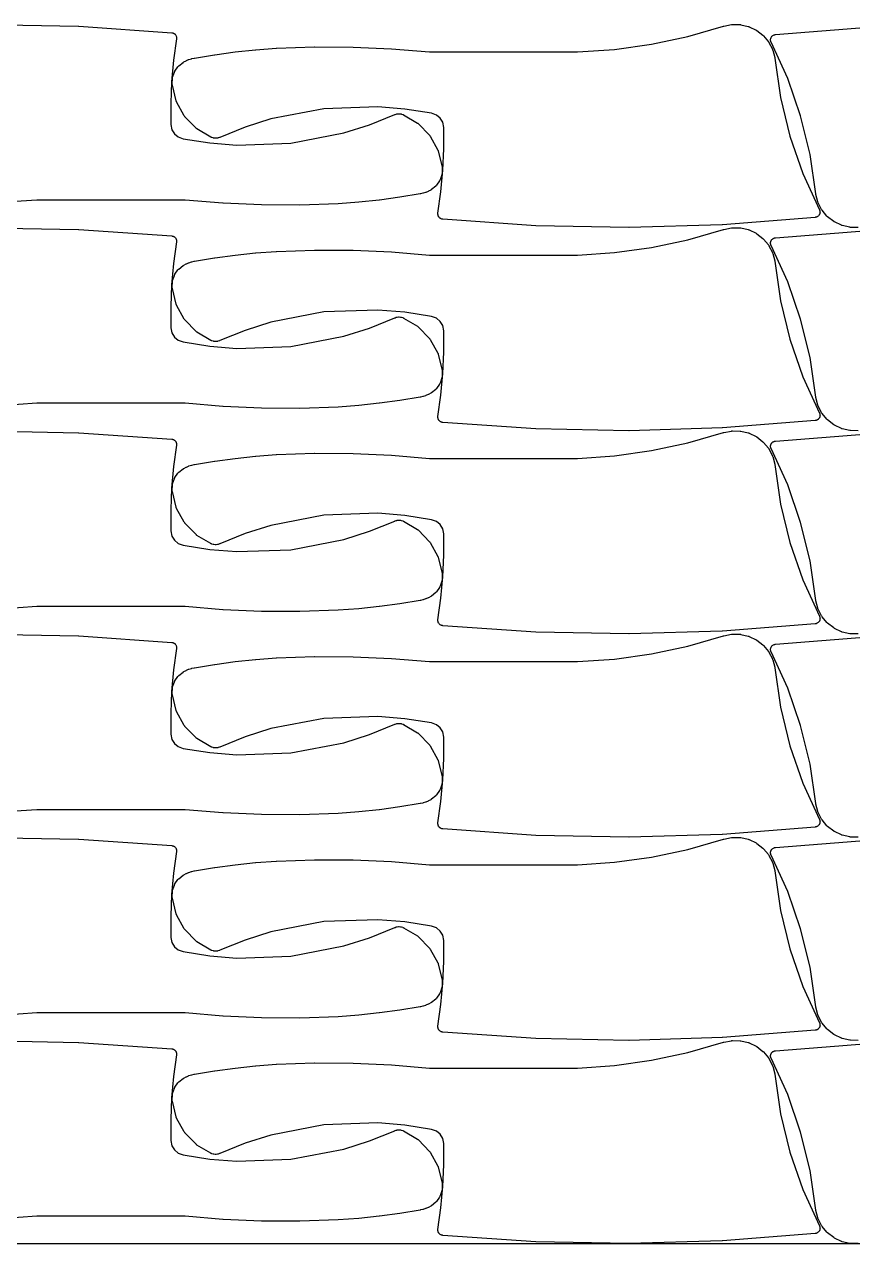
# Model space of a CAD drawing. Header units: metres. Extents: x 0 to 3000, y 0 to 1100.
# Drawn here: x 390 to 781, y 0 to 574 of the extents above; entities that cross this region are included whole.
import ezdxf

# ---------------------------------------------------------------- set-up
doc = ezdxf.new("R2010")
doc.units = ezdxf.units.M

msp = doc.modelspace()

# ---------------------------------------------------------------- linework, layer by layer
at = {"color": 7}
msp.add_lwpolyline([(0, 0), (3000, 0), (3000, 1100), (0, 1100), (0, 0)], close=True, dxfattribs=at)
at = {"color": 1}
for points in [[(372.05, 574.39), (415.88, 573.53), (415.98, 573.53), (459.75, 570.51), (459.78, 570.51), (459.81, 570.51), (459.87, 570.5), (459.94, 570.49), (459.97, 570.48), (460, 570.48), (460.1, 570.46), (460.3, 570.41), (460.49, 570.34), (460.58, 570.3), (460.77, 570.21), (460.94, 570.1), (461.02, 570.04), (461.19, 569.92), (461.33, 569.78), (461.41, 569.7), (461.54, 569.55), (461.66, 569.38), (461.71, 569.29), (461.81, 569.11), (461.89, 568.92), (461.92, 568.83), (461.98, 568.63), (462.02, 568.44), (462.04, 568.33), (462.06, 568.13), (462.06, 567.93), (462.05, 567.82), (462.04, 567.75), (462.04, 567.67), (460.64, 557.55), (459.73, 547.44), (459.28, 537.29), (459.31, 527.28), (459.82, 524.82), (459.82, 524.82), (461, 522.86), (462.78, 521.42), (465.17, 520.58), (477.72, 518.57), (490.4, 517.54), (515.83, 518.45), (540.81, 523.27), (552.94, 527.11), (564.89, 531.95), (564.95, 531.97), (565.01, 531.99), (565.6, 532.19), (565.8, 532.24), (566.01, 532.28), (566.62, 532.35), (566.82, 532.36), (567.03, 532.35), (567.64, 532.29), (567.84, 532.26), (568.04, 532.21), (568.64, 532.03), (568.68, 532.02), (568.71, 532), (568.77, 531.98), (568.82, 531.96), (568.86, 531.94), (568.9, 531.93), (568.95, 531.9), (569, 531.88), (569.03, 531.86), (569.07, 531.84), (575.63, 527.93), (575.78, 527.83), (575.92, 527.72), (576.04, 527.6), (581.26, 522.2), (581.38, 522.07), (581.48, 521.93), (581.57, 521.78), (585.21, 515.22), (585.29, 515.06), (585.36, 514.89), (585.41, 514.73), (587.23, 507.31), (587.24, 507.23), (587.26, 507.15), (587.26, 507.13), (587.27, 507.12), (587.27, 507.04), (587.28, 506.96), (587.28, 506.94), (587.28, 506.92), (587.28, 506.84), (587.29, 506.76), (587.19, 504.17), (587.17, 503.98), (587.14, 503.79), (587.08, 503.61), (586.27, 501.2), (586.2, 501.03), (586.12, 500.86), (586.02, 500.7), (584.56, 498.61), (584.45, 498.46), (584.31, 498.32), (584.17, 498.2), (582.15, 496.58), (582.07, 496.53), (582, 496.48), (581.99, 496.47), (581.99, 496.47), (581.91, 496.42), (581.83, 496.38), (580.79, 495.83), (580.63, 495.75), (579.54, 495.3), (579.38, 495.24), (578.26, 494.88), (578.09, 494.84), (576.94, 494.58), (576.89, 494.57), (576.83, 494.55), (567.29, 492.98), (567.23, 492.97), (557.65, 491.67), (557.6, 491.66), (547.98, 490.65), (547.92, 490.64), (538.28, 489.91), (538.24, 489.91), (538.2, 489.9), (520.18, 489.28), (520.1, 489.28), (502.08, 489.37), (502, 489.37), (483.99, 490.17), (483.91, 490.18), (466.03, 491.68), (396.26, 491.68), (378.78, 490.45)], [(783.28, 478.74), (779.7, 478.78), (779.48, 478.8), (779.27, 478.84), (775.78, 479.65), (775.57, 479.71), (775.37, 479.79), (772.1, 481.35), (771.91, 481.45), (771.73, 481.58), (768.87, 483.81), (768.71, 483.95), (768.56, 484.11), (766.28, 486.87), (766.15, 487.04), (766.04, 487.23), (764.4, 490.41), (764.31, 490.61), (764.24, 490.81), (763.31, 494.32), (763.31, 494.34), (763.31, 494.35), (763.29, 494.43), (763.27, 494.51), (763.27, 494.53), (763.27, 494.55), (760.58, 513.17), (756.17, 531.31), (750.05, 548.96), (742.24, 566.07), (742.21, 566.14), (742.18, 566.21), (742.14, 566.32), (742.07, 566.56), (742.03, 566.8), (742.01, 566.91), (742, 567.16), (742.02, 567.4), (742.03, 567.51), (742.08, 567.75), (742.15, 567.98), (742.2, 568.1), (742.3, 568.32), (742.43, 568.53), (742.5, 568.63), (742.65, 568.81), (742.83, 568.98), (742.92, 569.06), (743.11, 569.21), (743.32, 569.33), (743.42, 569.38), (743.65, 569.48), (743.88, 569.55), (744, 569.58), (744.05, 569.58), (744.09, 569.6), (744.14, 569.6), (744.19, 569.61), (744.24, 569.61), (744.29, 569.62), (788.02, 573.08)], [(372.05, 478.64), (415.88, 477.78), (415.98, 477.78), (459.75, 474.76), (459.78, 474.76), (459.81, 474.76), (459.87, 474.75), (459.94, 474.74), (459.97, 474.73), (460, 474.73), (460.1, 474.71), (460.3, 474.66), (460.49, 474.59), (460.58, 474.55), (460.77, 474.46), (460.94, 474.35), (461.02, 474.3), (461.19, 474.17), (461.33, 474.03), (461.41, 473.96), (461.54, 473.8), (461.66, 473.63), (461.71, 473.54), (461.81, 473.36), (461.89, 473.18), (461.92, 473.08), (461.98, 472.89), (462.02, 472.69), (462.04, 472.59), (462.06, 472.38), (462.06, 472.18), (462.05, 472.08), (462.04, 472), (462.04, 471.92), (460.64, 461.81), (459.73, 451.69), (459.28, 441.55), (459.31, 431.54), (459.82, 429.07), (459.82, 429.07), (461, 427.12), (462.78, 425.67), (465.17, 424.83), (477.72, 422.82), (490.4, 421.79), (515.83, 422.7), (540.81, 427.52), (552.94, 431.36), (564.89, 436.2), (564.95, 436.22), (565.01, 436.25), (565.6, 436.44), (565.8, 436.5), (566.01, 436.53), (566.62, 436.6), (566.82, 436.61), (567.03, 436.6), (567.64, 436.55), (567.84, 436.52), (568.04, 436.47), (568.64, 436.28), (568.68, 436.27), (568.71, 436.26), (568.77, 436.23), (568.82, 436.21), (568.86, 436.2), (568.9, 436.18), (568.95, 436.15), (569, 436.13), (569.03, 436.11), (569.07, 436.09), (575.63, 432.18), (575.78, 432.09), (575.92, 431.98), (576.04, 431.85), (581.26, 426.46), (581.38, 426.33), (581.48, 426.19), (581.57, 426.04), (585.21, 419.47), (585.29, 419.31), (585.36, 419.15), (585.41, 418.98), (587.23, 411.56), (587.24, 411.48), (587.26, 411.4), (587.26, 411.39), (587.27, 411.37), (587.27, 411.29), (587.28, 411.21), (587.28, 411.19), (587.28, 411.18), (587.28, 411.09), (587.29, 411.01), (587.19, 408.42), (587.17, 408.23), (587.14, 408.04), (587.08, 407.86), (586.27, 405.45), (586.2, 405.28), (586.12, 405.11), (586.02, 404.95), (584.56, 402.87), (584.45, 402.72), (584.31, 402.58), (584.17, 402.45), (582.15, 400.84), (582.07, 400.78), (582, 400.73), (581.99, 400.73), (581.99, 400.72), (581.91, 400.68), (581.83, 400.63), (580.79, 400.08), (580.63, 400.01), (579.54, 399.55), (579.38, 399.49), (578.26, 399.13), (578.09, 399.09), (576.94, 398.83), (576.89, 398.82), (576.83, 398.81), (567.29, 397.23), (567.23, 397.22), (557.65, 395.92), (557.6, 395.91), (547.98, 394.9), (547.92, 394.89), (538.28, 394.16), (538.24, 394.16), (538.2, 394.16), (520.18, 393.54), (520.1, 393.54), (502.08, 393.62), (502, 393.63), (483.99, 394.43), (483.91, 394.43), (466.03, 395.93), (396.26, 395.93), (378.78, 394.7)], [(783.28, 382.99), (779.7, 383.04), (779.48, 383.05), (779.27, 383.09), (775.78, 383.9), (775.57, 383.96), (775.37, 384.04), (772.1, 385.6), (771.91, 385.7), (771.73, 385.83), (768.87, 388.06), (768.71, 388.2), (768.56, 388.36), (766.28, 391.12), (766.15, 391.29), (766.04, 391.48), (764.4, 394.66), (764.31, 394.86), (764.24, 395.07), (763.31, 398.57), (763.31, 398.59), (763.31, 398.6), (763.29, 398.68), (763.27, 398.76), (763.27, 398.78), (763.27, 398.8), (760.58, 417.42), (756.17, 435.57), (750.05, 453.21), (742.24, 470.32), (742.21, 470.39), (742.18, 470.46), (742.14, 470.58), (742.07, 470.81), (742.03, 471.05), (742.01, 471.17), (742, 471.41), (742.02, 471.65), (742.03, 471.77), (742.08, 472.01), (742.15, 472.24), (742.2, 472.35), (742.3, 472.57), (742.43, 472.78), (742.5, 472.88), (742.65, 473.07), (742.83, 473.24), (742.92, 473.31), (743.11, 473.46), (743.32, 473.58), (743.42, 473.64), (743.65, 473.73), (743.88, 473.8), (744, 473.83), (744.05, 473.84), (744.09, 473.85), (744.14, 473.85), (744.19, 473.86), (744.24, 473.87), (744.29, 473.87), (788.02, 477.33)], [(372.05, 382.89), (415.88, 382.03), (415.98, 382.03), (459.75, 379.01), (459.78, 379.01), (459.81, 379.01), (459.87, 379), (459.94, 378.99), (459.97, 378.99), (460, 378.98), (460.1, 378.96), (460.3, 378.91), (460.49, 378.84), (460.58, 378.8), (460.77, 378.71), (460.94, 378.61), (461.02, 378.55), (461.19, 378.42), (461.33, 378.28), (461.41, 378.21), (461.54, 378.05), (461.66, 377.88), (461.71, 377.8), (461.81, 377.62), (461.89, 377.43), (461.92, 377.33), (461.98, 377.14), (462.02, 376.94), (462.04, 376.84), (462.06, 376.64), (462.06, 376.43), (462.05, 376.33), (462.04, 376.25), (462.04, 376.17), (460.64, 366.06), (459.73, 355.94), (459.28, 345.8), (459.31, 335.79), (459.82, 333.32), (459.82, 333.32), (461, 331.37), (462.78, 329.92), (465.17, 329.08), (477.72, 327.07), (490.4, 326.05), (515.83, 326.95), (540.81, 331.77), (552.94, 335.61), (564.89, 340.45), (564.95, 340.47), (565.01, 340.5), (565.6, 340.69), (565.8, 340.75), (566.01, 340.78), (566.62, 340.85), (566.82, 340.86), (567.03, 340.85), (567.64, 340.8), (567.84, 340.77), (568.04, 340.72), (568.64, 340.53), (568.68, 340.52), (568.71, 340.51), (568.77, 340.49), (568.82, 340.47), (568.86, 340.45), (568.9, 340.43), (568.95, 340.41), (569, 340.38), (569.03, 340.36), (569.07, 340.34), (575.63, 336.43), (575.78, 336.34), (575.92, 336.23), (576.04, 336.11), (581.26, 330.71), (581.38, 330.58), (581.48, 330.44), (581.57, 330.29), (585.21, 323.72), (585.29, 323.56), (585.36, 323.4), (585.41, 323.23), (587.23, 315.82), (587.24, 315.74), (587.26, 315.65), (587.26, 315.64), (587.27, 315.62), (587.27, 315.54), (587.28, 315.46), (587.28, 315.44), (587.28, 315.43), (587.28, 315.35), (587.29, 315.26), (587.19, 312.68), (587.17, 312.48), (587.14, 312.3), (587.08, 312.11), (586.27, 309.71), (586.2, 309.53), (586.12, 309.36), (586.02, 309.2), (584.56, 307.12), (584.45, 306.97), (584.31, 306.83), (584.17, 306.7), (582.15, 305.09), (582.07, 305.03), (582, 304.98), (581.99, 304.98), (581.99, 304.97), (581.91, 304.93), (581.83, 304.88), (580.79, 304.33), (580.63, 304.26), (579.54, 303.8), (579.38, 303.74), (578.26, 303.39), (578.09, 303.34), (576.94, 303.08), (576.89, 303.07), (576.83, 303.06), (567.29, 301.48), (567.23, 301.47), (557.65, 300.17), (557.6, 300.17), (547.98, 299.15), (547.92, 299.15), (538.28, 298.41), (538.24, 298.41), (538.2, 298.41), (520.18, 297.79), (520.1, 297.79), (502.08, 297.88), (502, 297.88), (483.99, 298.68), (483.91, 298.68), (466.03, 300.18), (396.26, 300.18), (378.78, 298.95)], [(783.28, 287.24), (779.7, 287.29), (779.48, 287.3), (779.27, 287.34), (775.78, 288.15), (775.57, 288.21), (775.37, 288.29), (772.1, 289.85), (771.91, 289.96), (771.73, 290.08), (768.87, 292.31), (768.71, 292.45), (768.56, 292.61), (766.28, 295.37), (766.15, 295.55), (766.04, 295.73), (764.4, 298.92), (764.31, 299.11), (764.24, 299.32), (763.31, 302.82), (763.31, 302.84), (763.31, 302.86), (763.29, 302.94), (763.27, 303.01), (763.27, 303.03), (763.27, 303.05), (760.58, 321.67), (756.17, 339.82), (750.05, 357.46), (742.24, 374.58), (742.21, 374.65), (742.18, 374.71), (742.14, 374.83), (742.07, 375.06), (742.03, 375.3), (742.01, 375.42), (742, 375.66), (742.02, 375.9), (742.03, 376.02), (742.08, 376.26), (742.15, 376.49), (742.2, 376.6), (742.3, 376.82), (742.43, 377.03), (742.5, 377.13), (742.65, 377.32), (742.83, 377.49), (742.92, 377.57), (743.11, 377.71), (743.32, 377.83), (743.42, 377.89), (743.65, 377.98), (743.88, 378.05), (744, 378.08), (744.05, 378.09), (744.09, 378.1), (744.14, 378.11), (744.19, 378.11), (744.24, 378.12), (744.29, 378.12), (788.02, 381.58)], [(372.05, 287.14), (415.88, 286.29), (415.98, 286.28), (459.75, 283.27), (459.78, 283.26), (459.81, 283.26), (459.87, 283.25), (459.94, 283.24), (459.97, 283.24), (460, 283.23), (460.1, 283.21), (460.3, 283.16), (460.49, 283.09), (460.58, 283.05), (460.77, 282.96), (460.94, 282.86), (461.02, 282.8), (461.19, 282.68), (461.33, 282.53), (461.41, 282.46), (461.54, 282.3), (461.66, 282.14), (461.71, 282.05), (461.81, 281.87), (461.89, 281.68), (461.92, 281.59), (461.98, 281.39), (462.02, 281.19), (462.04, 281.09), (462.06, 280.89), (462.06, 280.68), (462.05, 280.58), (462.04, 280.5), (462.04, 280.42), (460.64, 270.31), (459.73, 260.2), (459.28, 250.05), (459.31, 240.04), (459.82, 237.57), (459.82, 237.57), (461, 235.62), (462.78, 234.17), (465.17, 233.33), (477.72, 231.32), (490.4, 230.3), (515.83, 231.2), (540.81, 236.02), (552.94, 239.86), (564.89, 244.71), (564.95, 244.73), (565.01, 244.75), (565.6, 244.95), (565.8, 245), (566.01, 245.03), (566.62, 245.1), (566.82, 245.12), (567.03, 245.11), (567.64, 245.05), (567.84, 245.02), (568.04, 244.97), (568.64, 244.79), (568.68, 244.77), (568.71, 244.76), (568.77, 244.74), (568.82, 244.72), (568.86, 244.7), (568.9, 244.69), (568.95, 244.66), (569, 244.63), (569.03, 244.61), (569.07, 244.59), (575.63, 240.69), (575.78, 240.59), (575.92, 240.48), (576.04, 240.36), (581.26, 234.96), (581.38, 234.83), (581.48, 234.69), (581.57, 234.54), (585.21, 227.97), (585.29, 227.82), (585.36, 227.65), (585.41, 227.48), (587.23, 220.07), (587.24, 219.99), (587.26, 219.91), (587.26, 219.89), (587.27, 219.88), (587.27, 219.79), (587.28, 219.71), (587.28, 219.7), (587.28, 219.68), (587.28, 219.6), (587.29, 219.52), (587.19, 216.93), (587.17, 216.74), (587.14, 216.55), (587.08, 216.36), (586.27, 213.96), (586.2, 213.78), (586.12, 213.61), (586.02, 213.45), (584.56, 211.37), (584.45, 211.22), (584.31, 211.08), (584.17, 210.95), (582.15, 209.34), (582.07, 209.29), (582, 209.23), (581.99, 209.23), (581.99, 209.23), (581.91, 209.18), (581.83, 209.13), (580.79, 208.59), (580.63, 208.51), (579.54, 208.06), (579.38, 208), (578.26, 207.64), (578.09, 207.59), (576.94, 207.33), (576.89, 207.32), (576.83, 207.31), (567.29, 205.73), (567.23, 205.72), (557.65, 204.43), (557.6, 204.42), (547.98, 203.4), (547.92, 203.4), (538.28, 202.67), (538.24, 202.66), (538.2, 202.66), (520.18, 202.04), (520.1, 202.04), (502.08, 202.13), (502, 202.13), (483.99, 202.93), (483.91, 202.94), (466.03, 204.44), (396.26, 204.44), (378.78, 203.21)], [(783.28, 191.5), (779.7, 191.54), (779.48, 191.56), (779.27, 191.59), (775.78, 192.4), (775.57, 192.46), (775.37, 192.55), (772.1, 194.1), (771.91, 194.21), (771.73, 194.33), (768.87, 196.56), (768.71, 196.71), (768.56, 196.86), (766.28, 199.62), (766.15, 199.8), (766.04, 199.98), (764.4, 203.17), (764.31, 203.37), (764.24, 203.57), (763.31, 207.07), (763.31, 207.09), (763.31, 207.11), (763.29, 207.19), (763.27, 207.27), (763.27, 207.28), (763.27, 207.3), (760.58, 225.92), (756.17, 244.07), (750.05, 261.72), (742.24, 278.83), (742.21, 278.9), (742.18, 278.97), (742.14, 279.08), (742.07, 279.31), (742.03, 279.55), (742.01, 279.67), (742, 279.91), (742.02, 280.15), (742.03, 280.27), (742.08, 280.51), (742.15, 280.74), (742.2, 280.85), (742.3, 281.08), (742.43, 281.28), (742.5, 281.38), (742.65, 281.57), (742.83, 281.74), (742.92, 281.82), (743.11, 281.96), (743.32, 282.09), (743.42, 282.14), (743.65, 282.24), (743.88, 282.31), (744, 282.33), (744.05, 282.34), (744.09, 282.35), (744.14, 282.36), (744.19, 282.37), (744.24, 282.37), (744.29, 282.38), (788.02, 285.84)], [(372.05, 191.4), (415.88, 190.54), (415.98, 190.53), (459.75, 187.52), (459.78, 187.52), (459.81, 187.51), (459.87, 187.5), (459.94, 187.5), (459.97, 187.49), (460, 187.49), (460.1, 187.47), (460.3, 187.42), (460.49, 187.35), (460.58, 187.31), (460.77, 187.22), (460.94, 187.11), (461.02, 187.05), (461.19, 186.93), (461.33, 186.79), (461.41, 186.71), (461.54, 186.56), (461.66, 186.39), (461.71, 186.3), (461.81, 186.12), (461.89, 185.93), (461.92, 185.84), (461.98, 185.64), (462.02, 185.44), (462.04, 185.34), (462.06, 185.14), (462.06, 184.94), (462.05, 184.83), (462.04, 184.75), (462.04, 184.68), (460.64, 174.56), (459.73, 164.45), (459.28, 154.3), (459.31, 144.29), (459.82, 141.83), (459.82, 141.83), (461, 139.87), (462.78, 138.43), (465.17, 137.58), (477.72, 135.58), (490.4, 134.55), (515.83, 135.46), (540.81, 140.27), (552.94, 144.12), (564.89, 148.96), (564.95, 148.98), (565.01, 149), (565.6, 149.2), (565.8, 149.25), (566.01, 149.29), (566.62, 149.36), (566.82, 149.37), (567.03, 149.36), (567.64, 149.3), (567.84, 149.27), (568.04, 149.22), (568.64, 149.04), (568.68, 149.02), (568.71, 149.01), (568.77, 148.99), (568.82, 148.97), (568.86, 148.95), (568.9, 148.94), (568.95, 148.91), (569, 148.89), (569.03, 148.87), (569.07, 148.85), (575.63, 144.94), (575.78, 144.84), (575.92, 144.73), (576.04, 144.61), (581.26, 139.21), (581.38, 139.08), (581.48, 138.94), (581.57, 138.79), (585.21, 132.23), (585.29, 132.07), (585.36, 131.9), (585.41, 131.73), (587.23, 124.32), (587.24, 124.24), (587.26, 124.16), (587.26, 124.14), (587.27, 124.13), (587.27, 124.05), (587.28, 123.96), (587.28, 123.95), (587.28, 123.93), (587.28, 123.85), (587.29, 123.77), (587.19, 121.18), (587.17, 120.99), (587.14, 120.8), (587.08, 120.62), (586.27, 118.21), (586.2, 118.03), (586.12, 117.86), (586.02, 117.7), (584.56, 115.62), (584.45, 115.47), (584.31, 115.33), (584.17, 115.21), (582.15, 113.59), (582.07, 113.54), (582, 113.49), (581.99, 113.48), (581.99, 113.48), (581.91, 113.43), (581.83, 113.39), (580.79, 112.84), (580.63, 112.76), (579.54, 112.31), (579.38, 112.25), (578.26, 111.89), (578.09, 111.84), (576.94, 111.58), (576.89, 111.57), (576.83, 111.56), (567.29, 109.98), (567.23, 109.98), (557.65, 108.68), (557.6, 108.67), (547.98, 107.66), (547.92, 107.65), (538.28, 106.92), (538.24, 106.92), (538.2, 106.91), (520.18, 106.29), (520.1, 106.29), (502.08, 106.38), (502, 106.38), (483.99, 107.18), (483.91, 107.19), (466.03, 108.69), (396.26, 108.69), (378.78, 107.46)], [(783.28, 95.75), (779.7, 95.79), (779.48, 95.81), (779.27, 95.84), (775.78, 96.65), (775.57, 96.72), (775.37, 96.8), (772.1, 98.36), (771.91, 98.46), (771.73, 98.59), (768.87, 100.82), (768.71, 100.96), (768.56, 101.12), (766.28, 103.88), (766.15, 104.05), (766.04, 104.24), (764.4, 107.42), (764.31, 107.62), (764.24, 107.82), (763.31, 111.33), (763.31, 111.34), (763.31, 111.36), (763.29, 111.44), (763.27, 111.52), (763.27, 111.54), (763.27, 111.55), (760.58, 130.17), (756.17, 148.32), (750.05, 165.97), (742.24, 183.08), (742.21, 183.15), (742.18, 183.22), (742.14, 183.33), (742.07, 183.57), (742.03, 183.8), (742.01, 183.92), (742, 184.16), (742.02, 184.4), (742.03, 184.52), (742.08, 184.76), (742.15, 184.99), (742.2, 185.11), (742.3, 185.33), (742.43, 185.54), (742.5, 185.63), (742.65, 185.82), (742.83, 185.99), (742.92, 186.07), (743.11, 186.22), (743.32, 186.34), (743.42, 186.39), (743.65, 186.49), (743.88, 186.56), (744, 186.58), (744.05, 186.59), (744.09, 186.6), (744.14, 186.61), (744.19, 186.62), (744.24, 186.62), (744.29, 186.63), (788.02, 190.09)], [(372.05, 95.65), (415.88, 94.79), (415.98, 94.79), (459.75, 91.77), (459.78, 91.77), (459.81, 91.77), (459.87, 91.76), (459.94, 91.75), (459.97, 91.74), (460, 91.74), (460.1, 91.72), (460.3, 91.67), (460.49, 91.6), (460.58, 91.56), (460.77, 91.47), (460.94, 91.36), (461.02, 91.3), (461.19, 91.18), (461.33, 91.04), (461.41, 90.96), (461.54, 90.81), (461.66, 90.64), (461.71, 90.55), (461.81, 90.37), (461.89, 90.19), (461.92, 90.09), (461.98, 89.9), (462.02, 89.7), (462.04, 89.6), (462.06, 89.39), (462.06, 89.19), (462.05, 89.09), (462.04, 89.01), (462.04, 88.93), (460.64, 78.81), (459.73, 68.7), (459.28, 58.55), (459.31, 48.54), (459.82, 46.08), (459.82, 46.08), (461, 44.13), (462.78, 42.68), (465.17, 41.84), (477.72, 39.83), (490.4, 38.8), (515.83, 39.71), (540.81, 44.53), (552.94, 48.37), (564.89, 53.21), (564.95, 53.23), (565.01, 53.25), (565.6, 53.45), (565.8, 53.5), (566.01, 53.54), (566.62, 53.61), (566.82, 53.62), (567.03, 53.61), (567.64, 53.55), (567.84, 53.52), (568.04, 53.47), (568.64, 53.29), (568.68, 53.28), (568.71, 53.26), (568.77, 53.24), (568.82, 53.22), (568.86, 53.21), (568.9, 53.19), (568.95, 53.16), (569, 53.14), (569.03, 53.12), (569.07, 53.1), (575.63, 49.19), (575.78, 49.09), (575.92, 48.98), (576.04, 48.86), (581.26, 43.47), (581.38, 43.33), (581.48, 43.19), (581.57, 43.05), (585.21, 36.48), (585.29, 36.32), (585.36, 36.16), (585.41, 35.99), (587.23, 28.57), (587.24, 28.49), (587.26, 28.41), (587.26, 28.4), (587.27, 28.38), (587.27, 28.3), (587.28, 28.22), (587.28, 28.2), (587.28, 28.18), (587.28, 28.1), (587.29, 28.02), (587.19, 25.43), (587.17, 25.24), (587.14, 25.05), (587.08, 24.87), (586.27, 22.46), (586.2, 22.29), (586.12, 22.12), (586.02, 21.96), (584.56, 19.88), (584.45, 19.72), (584.31, 19.58), (584.17, 19.46), (582.15, 17.84), (582.07, 17.79), (582, 17.74), (581.99, 17.73), (581.99, 17.73), (581.91, 17.68), (581.83, 17.64), (580.79, 17.09), (580.63, 17.02), (579.54, 16.56), (579.38, 16.5), (578.26, 16.14), (578.09, 16.1), (576.94, 15.84), (576.89, 15.83), (576.83, 15.81), (567.29, 14.24), (567.23, 14.23), (557.65, 12.93), (557.6, 12.92), (547.98, 11.91), (547.92, 11.9), (538.28, 11.17), (538.24, 11.17), (538.2, 11.17), (520.18, 10.55), (520.1, 10.54), (502.08, 10.63), (502, 10.64), (483.99, 11.44), (483.91, 11.44), (466.03, 12.94), (396.26, 12.94), (378.78, 11.71)], [(783.28, 0), (779.7, 0.05), (779.48, 0.06), (779.27, 0.1), (775.78, 0.91), (775.57, 0.97), (775.37, 1.05), (772.1, 2.61), (771.91, 2.71), (771.73, 2.84), (768.87, 5.07), (768.71, 5.21), (768.56, 5.37), (766.28, 8.13), (766.15, 8.3), (766.04, 8.49), (764.4, 11.67), (764.31, 11.87), (764.24, 12.08), (763.31, 15.58), (763.31, 15.6), (763.31, 15.61), (763.29, 15.69), (763.27, 15.77), (763.27, 15.79), (763.27, 15.81), (760.58, 34.43), (756.17, 52.57), (750.05, 70.22), (742.24, 87.33), (742.21, 87.4), (742.18, 87.47), (742.14, 87.58), (742.07, 87.82), (742.03, 88.06), (742.01, 88.18), (742, 88.42), (742.02, 88.66), (742.03, 88.78), (742.08, 89.01), (742.15, 89.25), (742.2, 89.36), (742.3, 89.58), (742.43, 89.79), (742.5, 89.89), (742.65, 90.08), (742.83, 90.25), (742.92, 90.32), (743.11, 90.47), (743.32, 90.59), (743.42, 90.64), (743.65, 90.74), (743.88, 90.81), (744, 90.84), (744.05, 90.85), (744.09, 90.86), (744.14, 90.86), (744.19, 90.87), (744.24, 90.88), (744.29, 90.88), (788.02, 94.34)]]:
    msp.add_lwpolyline(points, dxfattribs=at)
for points in [[(587.47, 528.31), (586.28, 530.26), (584.51, 531.71), (582.12, 532.55), (569.56, 534.56), (556.88, 535.58), (531.46, 534.68), (506.47, 529.86), (494.35, 526.02), (482.39, 521.18), (482.33, 521.16), (482.27, 521.13), (481.68, 520.94), (481.48, 520.88), (481.28, 520.85), (480.67, 520.78), (480.46, 520.77), (480.26, 520.77), (479.65, 520.83), (479.44, 520.86), (479.24, 520.91), (478.65, 521.1), (478.61, 521.11), (478.57, 521.12), (478.52, 521.14), (478.46, 521.16), (478.43, 521.18), (478.39, 521.2), (478.34, 521.22), (478.29, 521.25), (478.25, 521.27), (478.22, 521.29), (471.66, 525.2), (471.51, 525.29), (471.37, 525.4), (471.24, 525.52), (466.02, 530.92), (465.91, 531.05), (465.8, 531.19), (465.71, 531.34), (462.07, 537.91), (461.99, 538.07), (461.93, 538.23), (461.88, 538.4), (460.06, 545.81), (460.04, 545.89), (460.02, 545.98), (460.02, 545.99), (460.02, 546.01), (460.01, 546.09), (460, 546.17), (460, 546.19), (460, 546.2), (460, 546.28), (460, 546.37), (460.1, 548.95), (460.11, 549.14), (460.15, 549.33), (460.2, 549.52), (461.01, 551.92), (461.08, 552.1), (461.17, 552.27), (461.27, 552.43), (462.72, 554.51), (462.84, 554.66), (462.97, 554.8), (463.12, 554.93), (465.14, 556.54), (465.21, 556.6), (465.29, 556.65), (465.29, 556.65), (465.3, 556.66), (465.38, 556.7), (465.46, 556.75), (466.5, 557.3), (466.66, 557.37), (467.74, 557.83), (467.9, 557.89), (469.02, 558.24), (469.19, 558.29), (470.34, 558.55), (470.4, 558.56), (470.46, 558.57), (480, 560.15), (480.05, 560.16), (489.63, 561.46), (489.69, 561.46), (499.3, 562.48), (499.36, 562.48), (509, 563.22), (509.04, 563.22), (509.08, 563.22), (527.11, 563.84), (527.18, 563.84), (545.21, 563.75), (545.29, 563.75), (563.29, 562.95), (563.37, 562.95), (581.26, 561.45), (651.03, 561.45), (668.51, 562.68), (685.84, 565.11), (702.96, 568.74), (719.88, 573.58), (719.95, 573.59), (720.02, 573.61), (723.57, 574.35), (723.79, 574.38), (724, 574.39), (727.59, 574.34), (727.8, 574.33), (728.01, 574.29), (731.5, 573.48), (731.71, 573.42), (731.91, 573.34), (735.18, 571.78), (735.37, 571.67), (735.55, 571.55), (738.41, 569.32), (738.57, 569.18), (738.72, 569.02), (741.01, 566.26), (741.13, 566.08), (741.24, 565.9), (742.89, 562.71), (742.97, 562.52), (743.04, 562.31), (743.97, 558.81), (743.97, 558.79), (743.98, 558.77), (744, 558.69), (744.01, 558.62), (744.01, 558.6), (744.02, 558.58), (746.71, 539.96), (751.12, 521.81), (757.23, 504.17), (765.05, 487.05), (765.08, 486.98), (765.11, 486.92), (765.15, 486.8), (765.22, 486.57), (765.26, 486.33), (765.27, 486.21), (765.29, 485.97), (765.27, 485.73), (765.25, 485.61), (765.21, 485.37), (765.13, 485.14), (765.09, 485.03), (764.99, 484.81), (764.86, 484.6), (764.79, 484.5), (764.63, 484.31), (764.46, 484.14), (764.37, 484.06), (764.18, 483.92), (763.97, 483.8), (763.86, 483.74), (763.64, 483.65), (763.41, 483.58), (763.29, 483.55), (763.24, 483.54), (763.19, 483.53), (763.14, 483.52), (763.09, 483.51), (763.04, 483.51), (763, 483.5), (719.26, 480.05), (719.16, 480.04), (675.34, 478.74), (675.24, 478.74), (631.4, 479.6), (631.31, 479.6), (587.54, 482.61), (587.51, 482.62), (587.48, 482.62), (587.41, 482.63), (587.34, 482.64), (587.31, 482.64), (587.29, 482.65), (587.19, 482.67), (586.99, 482.72), (586.79, 482.79), (586.7, 482.83), (586.52, 482.92), (586.34, 483.02), (586.26, 483.08), (586.1, 483.21), (585.95, 483.35), (585.88, 483.42), (585.75, 483.58), (585.63, 483.75), (585.57, 483.83), (585.48, 484.01), (585.4, 484.2), (585.36, 484.3), (585.3, 484.49), (585.26, 484.69), (585.25, 484.79), (585.23, 484.99), (585.23, 485.2), (585.23, 485.3), (585.24, 485.38), (585.25, 485.46), (586.64, 495.57), (587.56, 505.69), (588, 515.83), (587.97, 525.84), (587.47, 528.31)], [(587.47, 432.56), (586.28, 434.51), (584.51, 435.96), (582.12, 436.8), (569.56, 438.81), (556.88, 439.84), (531.46, 438.93), (506.47, 434.11), (494.35, 430.27), (482.39, 425.43), (482.33, 425.41), (482.27, 425.38), (481.68, 425.19), (481.48, 425.13), (481.28, 425.1), (480.67, 425.03), (480.46, 425.02), (480.26, 425.03), (479.65, 425.08), (479.44, 425.11), (479.24, 425.16), (478.65, 425.35), (478.61, 425.36), (478.57, 425.37), (478.52, 425.4), (478.46, 425.42), (478.43, 425.43), (478.39, 425.45), (478.34, 425.48), (478.29, 425.5), (478.25, 425.52), (478.22, 425.54), (471.66, 429.45), (471.51, 429.54), (471.37, 429.65), (471.24, 429.78), (466.02, 435.17), (465.91, 435.3), (465.8, 435.44), (465.71, 435.59), (462.07, 442.16), (461.99, 442.32), (461.93, 442.48), (461.88, 442.65), (460.06, 450.07), (460.04, 450.15), (460.02, 450.23), (460.02, 450.24), (460.02, 450.26), (460.01, 450.34), (460, 450.42), (460, 450.44), (460, 450.45), (460, 450.54), (460, 450.62), (460.1, 453.21), (460.11, 453.4), (460.15, 453.59), (460.2, 453.77), (461.01, 456.18), (461.08, 456.35), (461.17, 456.52), (461.27, 456.68), (462.72, 458.76), (462.84, 458.91), (462.97, 459.05), (463.12, 459.18), (465.14, 460.79), (465.21, 460.85), (465.29, 460.9), (465.29, 460.9), (465.3, 460.91), (465.38, 460.95), (465.46, 461), (466.5, 461.55), (466.66, 461.62), (467.74, 462.08), (467.9, 462.14), (469.02, 462.5), (469.19, 462.54), (470.34, 462.8), (470.4, 462.81), (470.46, 462.82), (480, 464.4), (480.05, 464.41), (489.63, 465.71), (489.69, 465.72), (499.3, 466.73), (499.36, 466.74), (509, 467.47), (509.04, 467.47), (509.08, 467.47), (527.11, 468.09), (527.18, 468.09), (545.21, 468), (545.29, 468), (563.29, 467.2), (563.37, 467.2), (581.26, 465.7), (651.03, 465.7), (668.51, 466.93), (685.84, 469.36), (702.96, 473), (719.88, 477.83), (719.95, 477.84), (720.02, 477.86), (723.57, 478.6), (723.79, 478.63), (724, 478.64), (727.59, 478.59), (727.8, 478.58), (728.01, 478.54), (731.5, 477.73), (731.71, 477.67), (731.91, 477.59), (735.18, 476.03), (735.37, 475.93), (735.55, 475.8), (738.41, 473.57), (738.57, 473.43), (738.72, 473.27), (741.01, 470.51), (741.13, 470.34), (741.24, 470.15), (742.89, 466.97), (742.97, 466.77), (743.04, 466.56), (743.97, 463.06), (743.97, 463.04), (743.98, 463.02), (744, 462.95), (744.01, 462.87), (744.01, 462.85), (744.02, 462.83), (746.71, 444.21), (751.12, 426.06), (757.23, 408.42), (765.05, 391.31), (765.08, 391.24), (765.11, 391.17), (765.15, 391.05), (765.22, 390.82), (765.26, 390.58), (765.27, 390.46), (765.29, 390.22), (765.27, 389.98), (765.25, 389.86), (765.21, 389.62), (765.13, 389.39), (765.09, 389.28), (764.99, 389.06), (764.86, 388.85), (764.79, 388.75), (764.63, 388.56), (764.46, 388.39), (764.37, 388.32), (764.18, 388.17), (763.97, 388.05), (763.86, 387.99), (763.64, 387.9), (763.41, 387.83), (763.29, 387.8), (763.24, 387.79), (763.19, 387.78), (763.14, 387.78), (763.09, 387.77), (763.04, 387.76), (763, 387.76), (719.26, 384.3), (719.16, 384.29), (675.34, 382.99), (675.24, 382.99), (631.4, 383.85), (631.31, 383.85), (587.54, 386.87), (587.51, 386.87), (587.48, 386.87), (587.41, 386.88), (587.34, 386.89), (587.31, 386.9), (587.29, 386.9), (587.19, 386.92), (586.99, 386.97), (586.79, 387.04), (586.7, 387.08), (586.52, 387.17), (586.34, 387.28), (586.26, 387.33), (586.1, 387.46), (585.95, 387.6), (585.88, 387.67), (585.75, 387.83), (585.63, 388), (585.57, 388.09), (585.48, 388.26), (585.4, 388.45), (585.36, 388.55), (585.3, 388.74), (585.26, 388.94), (585.25, 389.04), (585.23, 389.25), (585.23, 389.45), (585.23, 389.55), (585.24, 389.63), (585.25, 389.71), (586.64, 399.82), (587.56, 409.94), (588, 420.08), (587.97, 430.09), (587.47, 432.56)], [(587.47, 336.81), (586.28, 338.77), (584.51, 340.21), (582.12, 341.05), (569.56, 343.06), (556.88, 344.09), (531.46, 343.18), (506.47, 338.36), (494.35, 334.52), (482.39, 329.68), (482.33, 329.66), (482.27, 329.64), (481.68, 329.44), (481.48, 329.39), (481.28, 329.35), (480.67, 329.28), (480.46, 329.27), (480.26, 329.28), (479.65, 329.34), (479.44, 329.37), (479.24, 329.42), (478.65, 329.6), (478.61, 329.61), (478.57, 329.63), (478.52, 329.65), (478.46, 329.67), (478.43, 329.69), (478.39, 329.7), (478.34, 329.73), (478.29, 329.75), (478.25, 329.77), (478.22, 329.79), (471.66, 333.7), (471.51, 333.8), (471.37, 333.91), (471.24, 334.03), (466.02, 339.43), (465.91, 339.56), (465.8, 339.7), (465.71, 339.85), (462.07, 346.41), (461.99, 346.57), (461.93, 346.73), (461.88, 346.9), (460.06, 354.32), (460.04, 354.4), (460.02, 354.48), (460.02, 354.5), (460.02, 354.51), (460.01, 354.59), (460, 354.67), (460, 354.69), (460, 354.71), (460, 354.79), (460, 354.87), (460.1, 357.46), (460.11, 357.65), (460.15, 357.84), (460.2, 358.02), (461.01, 360.43), (461.08, 360.6), (461.17, 360.77), (461.27, 360.93), (462.72, 363.01), (462.84, 363.17), (462.97, 363.31), (463.12, 363.43), (465.14, 365.05), (465.21, 365.1), (465.29, 365.15), (465.29, 365.16), (465.3, 365.16), (465.38, 365.21), (465.46, 365.25), (466.5, 365.8), (466.66, 365.88), (467.74, 366.33), (467.9, 366.39), (469.02, 366.75), (469.19, 366.79), (470.34, 367.05), (470.4, 367.06), (470.46, 367.08), (480, 368.65), (480.05, 368.66), (489.63, 369.96), (489.69, 369.97), (499.3, 370.98), (499.36, 370.99), (509, 371.72), (509.04, 371.72), (509.08, 371.73), (527.11, 372.35), (527.18, 372.35), (545.21, 372.26), (545.29, 372.26), (563.29, 371.46), (563.37, 371.45), (581.26, 369.95), (651.03, 369.95), (668.51, 371.18), (685.84, 373.62), (702.96, 377.25), (719.88, 382.08), (719.95, 382.1), (720.02, 382.12), (723.57, 382.85), (723.79, 382.88), (724, 382.89), (727.59, 382.85), (727.8, 382.83), (728.01, 382.79), (731.5, 381.98), (731.71, 381.92), (731.91, 381.84), (735.18, 380.28), (735.37, 380.18), (735.55, 380.05), (738.41, 377.82), (738.57, 377.68), (738.72, 377.52), (741.01, 374.76), (741.13, 374.59), (741.24, 374.4), (742.89, 371.22), (742.97, 371.02), (743.04, 370.81), (743.97, 367.31), (743.97, 367.29), (743.98, 367.28), (744, 367.2), (744.01, 367.12), (744.01, 367.1), (744.02, 367.08), (746.71, 348.46), (751.12, 330.32), (757.23, 312.67), (765.05, 295.56), (765.08, 295.49), (765.11, 295.42), (765.15, 295.31), (765.22, 295.07), (765.26, 294.83), (765.27, 294.72), (765.29, 294.47), (765.27, 294.23), (765.25, 294.12), (765.21, 293.88), (765.13, 293.65), (765.09, 293.53), (764.99, 293.31), (764.86, 293.1), (764.79, 293), (764.63, 292.82), (764.46, 292.65), (764.37, 292.57), (764.18, 292.42), (763.97, 292.3), (763.86, 292.25), (763.64, 292.15), (763.41, 292.08), (763.29, 292.05), (763.24, 292.05), (763.19, 292.03), (763.14, 292.03), (763.09, 292.02), (763.04, 292.02), (763, 292.01), (719.26, 288.55), (719.16, 288.55), (675.34, 287.24), (675.24, 287.24), (631.4, 288.1), (631.31, 288.1), (587.54, 291.12), (587.51, 291.12), (587.48, 291.12), (587.41, 291.13), (587.34, 291.14), (587.31, 291.15), (587.29, 291.15), (587.19, 291.17), (586.99, 291.22), (586.79, 291.29), (586.7, 291.33), (586.52, 291.42), (586.34, 291.53), (586.26, 291.59), (586.1, 291.71), (585.95, 291.85), (585.88, 291.93), (585.75, 292.08), (585.63, 292.25), (585.57, 292.34), (585.48, 292.52), (585.4, 292.71), (585.36, 292.8), (585.3, 293), (585.26, 293.19), (585.25, 293.29), (585.23, 293.5), (585.23, 293.7), (585.23, 293.81), (585.24, 293.88), (585.25, 293.96), (586.64, 304.08), (587.56, 314.19), (588, 324.34), (587.97, 334.35), (587.47, 336.81)], [(587.47, 241.06), (586.28, 243.02), (584.51, 244.46), (582.12, 245.31), (569.56, 247.31), (556.88, 248.34), (531.46, 247.43), (506.47, 242.62), (494.35, 238.77), (482.39, 233.93), (482.33, 233.91), (482.27, 233.89), (481.68, 233.69), (481.48, 233.64), (481.28, 233.6), (480.67, 233.54), (480.46, 233.52), (480.26, 233.53), (479.65, 233.59), (479.44, 233.62), (479.24, 233.67), (478.65, 233.85), (478.61, 233.87), (478.57, 233.88), (478.52, 233.9), (478.46, 233.92), (478.43, 233.94), (478.39, 233.95), (478.34, 233.98), (478.29, 234), (478.25, 234.03), (478.22, 234.05), (471.66, 237.95), (471.51, 238.05), (471.37, 238.16), (471.24, 238.28), (466.02, 243.68), (465.91, 243.81), (465.8, 243.95), (465.71, 244.1), (462.07, 250.66), (461.99, 250.82), (461.93, 250.99), (461.88, 251.16), (460.06, 258.57), (460.04, 258.65), (460.02, 258.73), (460.02, 258.75), (460.02, 258.76), (460.01, 258.85), (460, 258.93), (460, 258.94), (460, 258.96), (460, 259.04), (460, 259.12), (460.1, 261.71), (460.11, 261.9), (460.15, 262.09), (460.2, 262.27), (461.01, 264.68), (461.08, 264.86), (461.17, 265.03), (461.27, 265.19), (462.72, 267.27), (462.84, 267.42), (462.97, 267.56), (463.12, 267.69), (465.14, 269.3), (465.21, 269.35), (465.29, 269.41), (465.29, 269.41), (465.3, 269.41), (465.38, 269.46), (465.46, 269.5), (466.5, 270.05), (466.66, 270.13), (467.74, 270.58), (467.9, 270.64), (469.02, 271), (469.19, 271.05), (470.34, 271.31), (470.4, 271.32), (470.46, 271.33), (480, 272.91), (480.05, 272.92), (489.63, 274.21), (489.69, 274.22), (499.3, 275.24), (499.36, 275.24), (509, 275.97), (509.04, 275.97), (509.08, 275.98), (527.11, 276.6), (527.18, 276.6), (545.21, 276.51), (545.29, 276.51), (563.29, 275.71), (563.37, 275.7), (581.26, 274.2), (651.03, 274.2), (668.51, 275.43), (685.84, 277.87), (702.96, 281.5), (719.88, 286.33), (719.95, 286.35), (720.02, 286.37), (723.57, 287.1), (723.79, 287.13), (724, 287.14), (727.59, 287.1), (727.8, 287.08), (728.01, 287.05), (731.5, 286.24), (731.71, 286.18), (731.91, 286.09), (735.18, 284.53), (735.37, 284.43), (735.55, 284.31), (738.41, 282.08), (738.57, 281.93), (738.72, 281.77), (741.01, 279.01), (741.13, 278.84), (741.24, 278.66), (742.89, 275.47), (742.97, 275.27), (743.04, 275.07), (743.97, 271.56), (743.97, 271.55), (743.98, 271.53), (744, 271.45), (744.01, 271.37), (744.01, 271.35), (744.02, 271.34), (746.71, 252.72), (751.12, 234.57), (757.23, 216.92), (765.05, 199.81), (765.08, 199.74), (765.11, 199.67), (765.15, 199.56), (765.22, 199.33), (765.26, 199.09), (765.27, 198.97), (765.29, 198.73), (765.27, 198.49), (765.25, 198.37), (765.21, 198.13), (765.13, 197.9), (765.09, 197.78), (764.99, 197.56), (764.86, 197.36), (764.79, 197.26), (764.63, 197.07), (764.46, 196.9), (764.37, 196.82), (764.18, 196.67), (763.97, 196.55), (763.86, 196.5), (763.64, 196.4), (763.41, 196.33), (763.29, 196.31), (763.24, 196.3), (763.19, 196.29), (763.14, 196.28), (763.09, 196.27), (763.04, 196.27), (763, 196.26), (719.26, 192.8), (719.16, 192.8), (675.34, 191.5), (675.24, 191.5), (631.4, 192.35), (631.31, 192.36), (587.54, 195.37), (587.51, 195.38), (587.48, 195.38), (587.41, 195.39), (587.34, 195.39), (587.31, 195.4), (587.29, 195.41), (587.19, 195.43), (586.99, 195.48), (586.79, 195.55), (586.7, 195.59), (586.52, 195.67), (586.34, 195.78), (586.26, 195.84), (586.1, 195.96), (585.95, 196.1), (585.88, 196.18), (585.75, 196.33), (585.63, 196.5), (585.57, 196.59), (585.48, 196.77), (585.4, 196.96), (585.36, 197.05), (585.3, 197.25), (585.26, 197.45), (585.25, 197.55), (585.23, 197.75), (585.23, 197.96), (585.23, 198.06), (585.24, 198.14), (585.25, 198.22), (586.64, 208.33), (587.56, 218.44), (588, 228.59), (587.97, 238.6), (587.47, 241.06)], [(587.47, 145.32), (586.28, 147.27), (584.51, 148.72), (582.12, 149.56), (569.56, 151.57), (556.88, 152.59), (531.46, 151.69), (506.47, 146.87), (494.35, 143.03), (482.39, 138.19), (482.33, 138.16), (482.27, 138.14), (481.68, 137.95), (481.48, 137.89), (481.28, 137.86), (480.67, 137.79), (480.46, 137.78), (480.26, 137.78), (479.65, 137.84), (479.44, 137.87), (479.24, 137.92), (478.65, 138.1), (478.61, 138.12), (478.57, 138.13), (478.52, 138.15), (478.46, 138.17), (478.43, 138.19), (478.39, 138.21), (478.34, 138.23), (478.29, 138.26), (478.25, 138.28), (478.22, 138.3), (471.66, 142.2), (471.51, 142.3), (471.37, 142.41), (471.24, 142.53), (466.02, 147.93), (465.91, 148.06), (465.8, 148.2), (465.71, 148.35), (462.07, 154.92), (461.99, 155.07), (461.93, 155.24), (461.88, 155.41), (460.06, 162.82), (460.04, 162.9), (460.02, 162.98), (460.02, 163), (460.02, 163.02), (460.01, 163.1), (460, 163.18), (460, 163.2), (460, 163.21), (460, 163.29), (460, 163.38), (460.1, 165.96), (460.11, 166.15), (460.15, 166.34), (460.2, 166.53), (461.01, 168.93), (461.08, 169.11), (461.17, 169.28), (461.27, 169.44), (462.72, 171.52), (462.84, 171.67), (462.97, 171.81), (463.12, 171.94), (465.14, 173.55), (465.21, 173.6), (465.29, 173.66), (465.29, 173.66), (465.3, 173.67), (465.38, 173.71), (465.46, 173.76), (466.5, 174.31), (466.66, 174.38), (467.74, 174.83), (467.9, 174.89), (469.02, 175.25), (469.19, 175.3), (470.34, 175.56), (470.4, 175.57), (470.46, 175.58), (480, 177.16), (480.05, 177.17), (489.63, 178.46), (489.69, 178.47), (499.3, 179.49), (499.36, 179.49), (509, 180.23), (509.04, 180.23), (509.08, 180.23), (527.11, 180.85), (527.18, 180.85), (545.21, 180.76), (545.29, 180.76), (563.29, 179.96), (563.37, 179.96), (581.26, 178.45), (651.03, 178.45), (668.51, 179.69), (685.84, 182.12), (702.96, 185.75), (719.88, 190.58), (719.95, 190.6), (720.02, 190.62), (723.57, 191.35), (723.79, 191.39), (724, 191.4), (727.59, 191.35), (727.8, 191.34), (728.01, 191.3), (731.5, 190.49), (731.71, 190.43), (731.91, 190.35), (735.18, 188.79), (735.37, 188.68), (735.55, 188.56), (738.41, 186.33), (738.57, 186.19), (738.72, 186.03), (741.01, 183.27), (741.13, 183.09), (741.24, 182.91), (742.89, 179.72), (742.97, 179.53), (743.04, 179.32), (743.97, 175.82), (743.97, 175.8), (743.98, 175.78), (744, 175.7), (744.01, 175.62), (744.01, 175.61), (744.02, 175.59), (746.71, 156.97), (751.12, 138.82), (757.23, 121.17), (765.05, 104.06), (765.08, 103.99), (765.11, 103.92), (765.15, 103.81), (765.22, 103.58), (765.26, 103.34), (765.27, 103.22), (765.29, 102.98), (765.27, 102.74), (765.25, 102.62), (765.21, 102.38), (765.13, 102.15), (765.09, 102.04), (764.99, 101.82), (764.86, 101.61), (764.79, 101.51), (764.63, 101.32), (764.46, 101.15), (764.37, 101.07), (764.18, 100.93), (763.97, 100.8), (763.86, 100.75), (763.64, 100.65), (763.41, 100.59), (763.29, 100.56), (763.24, 100.55), (763.19, 100.54), (763.14, 100.53), (763.09, 100.52), (763.04, 100.52), (763, 100.51), (719.26, 97.05), (719.16, 97.05), (675.34, 95.75), (675.24, 95.75), (631.4, 96.6), (631.31, 96.61), (587.54, 99.62), (587.51, 99.63), (587.48, 99.63), (587.41, 99.64), (587.34, 99.65), (587.31, 99.65), (587.29, 99.66), (587.19, 99.68), (586.99, 99.73), (586.79, 99.8), (586.7, 99.84), (586.52, 99.93), (586.34, 100.03), (586.26, 100.09), (586.1, 100.22), (585.95, 100.36), (585.88, 100.43), (585.75, 100.59), (585.63, 100.76), (585.57, 100.84), (585.48, 101.02), (585.4, 101.21), (585.36, 101.31), (585.3, 101.5), (585.26, 101.7), (585.25, 101.8), (585.23, 102), (585.23, 102.21), (585.23, 102.31), (585.24, 102.39), (585.25, 102.47), (586.64, 112.58), (587.56, 122.7), (588, 132.84), (587.97, 142.85), (587.47, 145.32)], [(587.47, 49.57), (586.28, 51.52), (584.51, 52.97), (582.12, 53.81), (569.56, 55.82), (556.88, 56.84), (531.46, 55.94), (506.47, 51.12), (494.35, 47.28), (482.39, 42.44), (482.33, 42.42), (482.27, 42.39), (481.68, 42.2), (481.48, 42.14), (481.28, 42.11), (480.67, 42.04), (480.46, 42.03), (480.26, 42.04), (479.65, 42.09), (479.44, 42.12), (479.24, 42.17), (478.65, 42.36), (478.61, 42.37), (478.57, 42.38), (478.52, 42.4), (478.46, 42.42), (478.43, 42.44), (478.39, 42.46), (478.34, 42.48), (478.29, 42.51), (478.25, 42.53), (478.22, 42.55), (471.66, 46.46), (471.51, 46.55), (471.37, 46.66), (471.24, 46.78), (466.02, 52.18), (465.91, 52.31), (465.8, 52.45), (465.71, 52.6), (462.07, 59.17), (461.99, 59.33), (461.93, 59.49), (461.88, 59.66), (460.06, 67.08), (460.04, 67.16), (460.02, 67.24), (460.02, 67.25), (460.02, 67.27), (460.01, 67.35), (460, 67.43), (460, 67.45), (460, 67.46), (460, 67.55), (460, 67.63), (460.1, 70.21), (460.11, 70.41), (460.15, 70.59), (460.2, 70.78), (461.01, 73.18), (461.08, 73.36), (461.17, 73.53), (461.27, 73.69), (462.72, 75.77), (462.84, 75.92), (462.97, 76.06), (463.12, 76.19), (465.14, 77.8), (465.21, 77.86), (465.29, 77.91), (465.29, 77.91), (465.3, 77.92), (465.38, 77.96), (465.46, 78.01), (466.5, 78.56), (466.66, 78.63), (467.74, 79.09), (467.9, 79.15), (469.02, 79.5), (469.19, 79.55), (470.34, 79.81), (470.4, 79.82), (470.46, 79.83), (480, 81.41), (480.05, 81.42), (489.63, 82.72), (489.69, 82.72), (499.3, 83.74), (499.36, 83.74), (509, 84.48), (509.04, 84.48), (509.08, 84.48), (527.11, 85.1), (527.18, 85.1), (545.21, 85.01), (545.29, 85.01), (563.29, 84.21), (563.37, 84.21), (581.26, 82.71), (651.03, 82.71), (668.51, 83.94), (685.84, 86.37), (702.96, 90), (719.88, 94.84), (719.95, 94.85), (720.02, 94.87), (723.57, 95.61), (723.79, 95.64), (724, 95.65), (727.59, 95.6), (727.8, 95.59), (728.01, 95.55), (731.5, 94.74), (731.71, 94.68), (731.91, 94.6), (735.18, 93.04), (735.37, 92.93), (735.55, 92.81), (738.41, 90.58), (738.57, 90.44), (738.72, 90.28), (741.01, 87.52), (741.13, 87.35), (741.24, 87.16), (742.89, 83.98), (742.97, 83.78), (743.04, 83.57), (743.97, 80.07), (743.97, 80.05), (743.98, 80.03), (744, 79.96), (744.01, 79.88), (744.01, 79.86), (744.02, 79.84), (746.71, 61.22), (751.12, 43.07), (757.23, 25.43), (765.05, 8.32), (765.08, 8.25), (765.11, 8.18), (765.15, 8.06), (765.22, 7.83), (765.26, 7.59), (765.27, 7.47), (765.29, 7.23), (765.27, 6.99), (765.25, 6.87), (765.21, 6.63), (765.13, 6.4), (765.09, 6.29), (764.99, 6.07), (764.86, 5.86), (764.79, 5.76), (764.63, 5.57), (764.46, 5.4), (764.37, 5.32), (764.18, 5.18), (763.97, 5.06), (763.86, 5), (763.64, 4.91), (763.41, 4.84), (763.29, 4.81), (763.24, 4.8), (763.19, 4.79), (763.14, 4.78), (763.09, 4.78), (763.04, 4.77), (763, 4.77), (719.26, 1.31), (719.16, 1.3), (675.34, 0), (675.24, 0), (631.4, 0.86), (631.31, 0.86), (587.54, 3.88), (587.51, 3.88), (587.48, 3.88), (587.41, 3.89), (587.34, 3.9), (587.31, 3.91), (587.29, 3.91), (587.19, 3.93), (586.99, 3.98), (586.79, 4.05), (586.7, 4.09), (586.52, 4.18), (586.34, 4.29), (586.26, 4.34), (586.1, 4.47), (585.95, 4.61), (585.88, 4.68), (585.75, 4.84), (585.63, 5.01), (585.57, 5.09), (585.48, 5.27), (585.4, 5.46), (585.36, 5.56), (585.3, 5.75), (585.26, 5.95), (585.25, 6.05), (585.23, 6.26), (585.23, 6.46), (585.23, 6.56), (585.24, 6.64), (585.25, 6.72), (586.64, 16.83), (587.56, 26.95), (588, 37.09), (587.97, 47.1), (587.47, 49.57)]]:
    msp.add_lwpolyline(points, close=True, dxfattribs=at)

doc.saveas('drawing.dxf')
